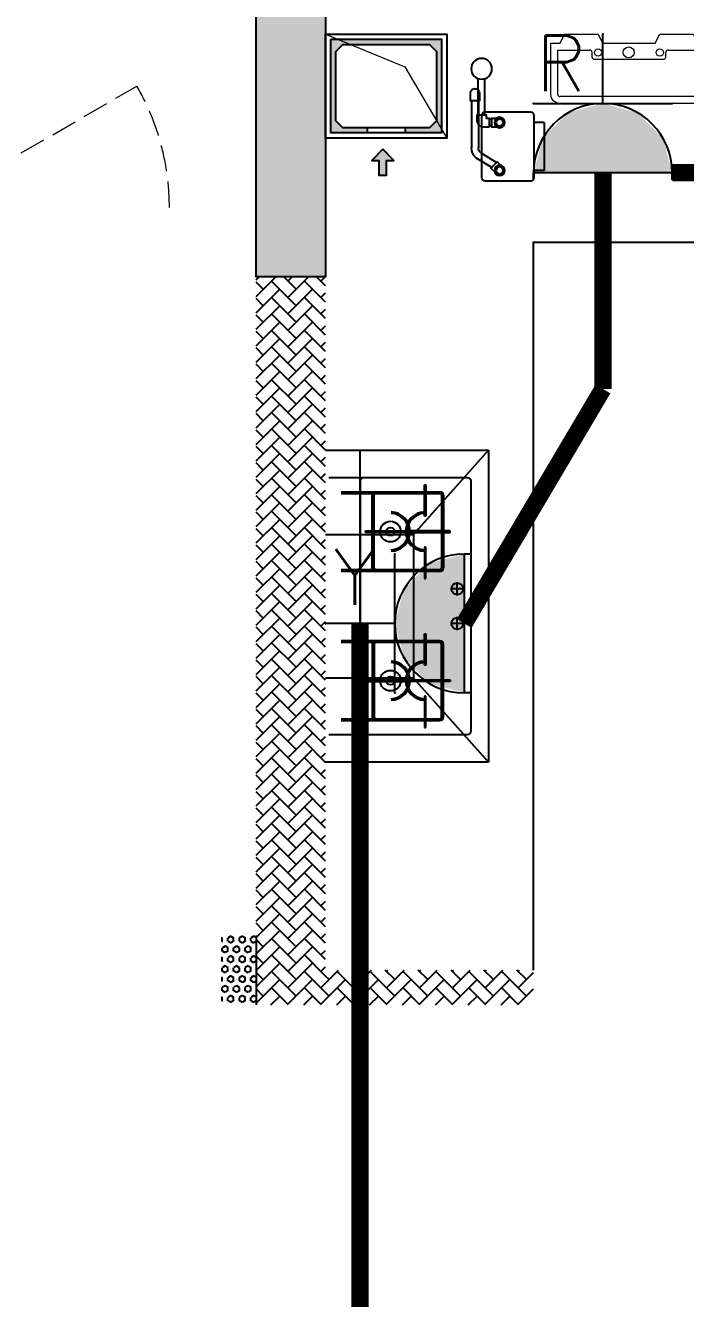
# Model space of a CAD drawing. Extents: x 3002737 to 4077523, y -995787 to -7267.
# Drawn here: x 3614789 to 3616692, y -801416 to -797744 of the extents above; entities that cross this region are included whole.
import ezdxf
from ezdxf.enums import TextEntityAlignment as Align

# ---------------------------------------------------------------- set-up
doc = ezdxf.new("R2010")
doc.units = 0
doc.header["$LTSCALE"] = 1000
doc.header["$MEASUREMENT"] = 0
doc.linetypes.add('DASH', pattern=[0.35, 0.25, -0.1])
doc.layers.get('0').update_dxf_attribs({"linetype": 'CONTINUOUS'})
for name, color, linetype in [('!!电气', 1, 'CONTINUOUS'), ('AH-FURNITURE', 1, 'CONTINUOUS'), ('COLU', 7, 'CONTINUOUS'), ('EQUIP-插座', 3, 'CONTINUOUS'), ('LVTRY', 252, 'CONTINUOUS'), ('S-砼墙填充', 251, 'CONTINUOUS'), ('WIRE-照明', 2, 'CONTINUOUS'), ('保温', 6, 'CONTINUOUS'), ('建筑-排气道', 252, 'CONTINUOUS')]:
    doc.layers.add(name, color=color, linetype=linetype)
for name, color, linetype, lineweight in [('PUB_HATCH', 8, 'CONTINUOUS', 9), ('WINDOW', 146, 'CONTINUOUS', 20), ('平面-空调预留孔', 252, 'CONTINUOUS', 15), ('立面-洞口示意', 252, 'CONTINUOUS', 13)]:
    doc.layers.add(name, color=color, linetype=linetype, lineweight=lineweight)
doc.styles.add('_TEL_DIM', font='SIMPLEX', dxfattribs={"width": 0.8, "height": 3.5, "bigfont": 'HZTXT'})
doc.styles.add('DIM_FONT', font='SIMPLEX', dxfattribs={"width": 0.7, "bigfont": 'GBCBIG'})
pattern_1 = [(45, (0, 0), (0, 47.41575231924514), [100.584, -33.528]), (135, (23.70786, 23.70786), (3.05311331771918e-15, 47.41575231924513), [100.584, -33.528])]

# ---------------------------------------------------------------- blocks, each defined once
blk = doc.blocks.new('A$C60D053AF')
at = {"layer": 'AH-FURNITURE', "color": 8}
for p, q in [((192.50000075961, -70.99998518347275), (327.5735938884318, -70.99998518347275)), ((232.5000007597264, -89.99999966996256), (128.2842720070621, -89.99999966996256)), ((232.5000007597264, -109.9999996698461), (128.2842720075278, -109.9999996699626)), ((192.50000075961, -90.99998518347275), (327.5735938884318, -90.99998518347275)), ((341.7157295121578, -96.85784955974668), (370.0190303710988, -143.1611504186876)), ((355.8578651358839, -82.71571393602062), (384.1611659948248, -129.0190147949615)), ((245.0000007597264, -129.4999851834727), (245.0000007597264, -122.4999996698461)), ((265.0000007597264, -129.4999851834727), (265.0000007597264, -122.4999996698461)), ((255.0000007597264, -280.9999851834727), (255.0000007597264, -250.9999851834727)), ((393.0000007597264, -280.9999851834727), (393.0000007597264, -250.9999851834727)), ((255.0000007597264, -280.9999851834727), (393.0000007597264, -280.9999851834727))]:
    blk.add_line(p, q, dxfattribs=at)
for points in [[(170.00000075961, -67.99998518347275, 1), (170.00000075961, -93.99998518358916), (192.50000075961, -93.99998518347275), (192.50000075961, -67.99998518347275)], [(234.0000007597264, -250.9999851834727), (414.0000007597264, -250.9999851834727, 0.4142135623730951), (424.0000007597264, -240.9999851834727), (424.0000007597264, -110.9999851834727, 0.4142135623730951), (414.0000007597264, -100.9999851834727), (234.0000007597264, -100.9999851834727, 0.4142135623730951), (224.0000007597264, -110.9999851834727), (224.0000007597264, -240.9999851834727, 0.4142135623730951)], [(268.0000007597264, -122.4999996698461), (268.0000007597264, -106.9999996698461, 0.4142135623724265), (248.0000007597264, -86.99999966984615), (232.5000007597264, -86.99999966984615), (232.50000075961, -112.9999996698461), (242.0000007597264, -112.9999996698461), (242.0000007597264, -122.4999996698461)], [(242.0000007597264, -151.9999851834727, 1), (268.0000007597264, -151.9999851834727), (268.0000007597264, -129.4999851834727), (242.0000007597264, -129.4999851834727)], [(383.8076126043452, -161.1923733388539, 1), (402.192388915224, -142.8075970279751), (386.2824863384012, -126.8976944513852), (367.8977100276388, -145.282470762264)]]:
    blk.add_lwpolyline(points, format="xyb", close=True, dxfattribs=at)
for centre, radius in [((100.0000007598428, -99.99999967066105), 30), ((255.0000007597264, -151.9999851834727), 15), ((255.0000007597264, -151.9999851834727), 10), ((393.0000007597264, -151.9999851834727), 15), ((393.0000007597264, -151.9999851834727), 10)]:
    blk.add_circle(centre, radius, dxfattribs=at)
for radius in [40, 20]:
    blk.add_arc((327.5735938884318, -110.9999851834727), radius, 45, 90, dxfattribs=at)
blk = doc.blocks.new('GDGDGRD')
at = {"layer": 'S-砼墙填充'}
h = blk.add_hatch(color=252, dxfattribs=at)
h.dxf.hatch_style = 1
h.paths.add_polyline_path([(436416.5562367239, 295815.3630997267), (436416.5562367239, 295615.3630997267), (436416.5562379104, 294915.3631572557), (436216.5562379104, 294915.3631572557), (436216.5562367239, 295815.3630997267)])
at = {"layer": 'COLU', "color": 252}
blk.add_lwpolyline([(436416.5562367239, 295815.3630997267), (436416.5562367239, 295615.3630997267), (436416.5562367239, 295615.3630997267), (436416.5562379104, 294915.3631572557), (436216.5562379104, 294915.3631572557), (436216.5562367239, 295815.3630997267)], close=True, dxfattribs=at)
blk = doc.blocks.new('A-Kitchen-7')
at = {"layer": 'LVTRY'}
for p, q in [((-518.6581278588565, 779.725278688129), (-7.244008776673581, 834.3051076843403)), ((-7.244008776673581, 834.3051076843403), (-3.585880917788018, 810.5855355854728)), ((-3.585880917788018, 810.5855355854728), (-515, 756.005706589378)), ((-29.12075551546877, 766.9560861630598), (-35.20590834700852, 806.4126680237241)), ((-515, 756.005706589378), (-518.6581278588565, 779.725278688129)), ((515, 756.005706589378), (-515, 756.005706589378)), ((-515, 756.005706589378), (-515, 40)), ((-485.6368437646597, 760.5342107040924), (-484.9384396369278, 756.005706589378)), ((-29.12075551543967, 766.9560861630598), (-112.0975807690556, 756.005706589378)), ((515, 780), (-5.820766091346741e-11, 780)), ((0, 756.005706589378), (-5.820766091346741e-11, 780)), ((515, 756.005706589378), (515, 780)), ((515, 40), (515, 756.005706589378)), ((-515, 40), (515, 40))]:
    blk.add_line(p, q, dxfattribs=at)
blk.add_lwpolyline([(-468.9430810984049, 40), (-468.9430810984049, 0), (468.9430810984049, 0), (468.9430810984632, 40)], close=True, dxfattribs=at)
blk = doc.blocks.new('rtyg7uyhg')
at = {"layer": 'LVTRY'}
for p, q in [((194234.6213208837, 45488.79502889935), (193620.9849572473, 45488.79513816872)), ((193590.3031336021, 45458.1133254503), (193590.3030643982, 45069.47696181395)), ((193896.3984467548, 45429.87059594441), (193857.5823896687, 45326.26016876537)), ((193925.7802168131, 45440.40881343969), (193940.0533153456, 45432.16822680717)), ((194265.3030643982, 45069.47684161765), (194265.3031336021, 45458.113205254)), ((193682.3485790417, 45406.97694542356), (193887.8216881326, 45406.97690883528)), ((193875.2965560293, 45316.03289288385), (193945.6178257855, 45401.45376218002)), ((194111.8940335871, 45406.97686893496), (194173.2576699507, 45406.97685800815)), ((193620.9848935069, 45130.84059271414), (193620.9849317512, 45345.61331998683)), ((193857.5823896687, 45326.26016876537), (193875.2965560293, 45316.03289288385)), ((194009.6212953876, 45345.61325078298), (194009.6212571432, 45130.84052351015)), ((194050.5303480524, 45130.84051622554), (194050.5303862967, 45345.61324349836)), ((194234.6212953876, 45345.61321071758), (194234.6212571432, 45130.84048344476)), ((193948.2576098526, 45069.47689807355), (193682.3485189436, 45069.47694542356)), ((194173.2576098526, 45069.47685800816), (194111.893973489, 45069.47686893508)), ((193620.9848771165, 45038.79513816872), (194234.621240753, 45038.79502889935))]:
    blk.add_line(p, q, dxfattribs=at)
for centre, radius in [((193866.4394935961, 45437.65873082454), 20.45454545454545), ((193989.1667663234, 45437.6587089707), 20.45454545454545), ((194070.9849481416, 45437.65869440146), 20.45454545454545), ((193815.3030944472, 45238.22692174855), 25.56818181818182), ((194137.4621853563, 45238.2268643822), 25.56818181818182)]:
    blk.add_circle(centre, radius, dxfattribs=at)
for centre, radius, start, end in [((193620.9849517839, 45458.11331998683), 30.68181818181818, 89.99998979807194, 179.9999897972382), ((194234.6213154203, 45458.11321071746), 30.68181818181818, 359.9999897972382, 89.99998979807194), ((193915.5529409315, 45422.69466753349), 20.45454545454545, 59.99998980057491, 159.4623117970261), ((193929.8260394641, 45414.45408090108), 20.45454545454545, 320.5376677968172, 59.99998980057491), ((193682.3485681149, 45345.61330905991), 61.36363636363636, 89.99998979807194, 179.9999897972382), ((193948.2576590239, 45345.6132617099), 61.36363636363636, 359.9999897972382, 89.99998979807194), ((194111.8940226603, 45345.61323257144), 61.36363636363636, 89.99998979807194, 179.9999897972382), ((194173.2576590239, 45345.6132216445), 61.36363636363636, 359.9999897972382, 89.99998979807194), ((193682.3485298705, 45130.84058178721), 61.36363636363636, 179.9999897972382, 269.9999897980719), ((193948.2576207797, 45130.8405344372), 61.36363636363636, 269.9999897980719, 359.9999897972382), ((194111.893984416, 45130.84050529861), 61.36363636363636, 179.9999897972382, 269.9999897980719), ((194173.2576207797, 45130.84049437181), 61.36363636363636, 269.9999897980719, 359.9999897972382), ((193620.9848825799, 45069.47695635049), 30.68181818181818, 179.9999897972382, 269.9999897980719), ((194234.6212462163, 45069.47684708112), 30.68181818181818, 269.9999897980719, 359.9999897972382)]:
    blk.add_arc(centre, radius, start, end, dxfattribs=at)
at = {"layer": 'LVTRY', "style": 'DIM_FONT', "width": 0.8, "flags": 9}
for tag in ['XSIZE', 'YSIZE']:
    blk.add_attdef(tag, (193927.8031388824, 45487.7665121054), '', height=0.5, rotation=89.99998979807198, dxfattribs=at)
blk = doc.blocks.new('FRSDFDGDGDRGDR')
at = {"layer": '平面-空调预留孔', "color": 252}
for p, q in [((699618.9179923869, 775447.756135683), (699746.3179923192, 775447.756135683)), ((699746.3179923192, 775447.756135683), (699746.3179923192, 775355.3561357355)), ((699612.3179923807, 775043.9561356568), (699612.3179923807, 775441.1561356868)), ((699719.9179922946, 775342.156135743), (699719.9179922946, 775142.9561356006)), ((699726.5179923008, 775348.7561357393), (699739.7179923131, 775348.7561357393)), ((699726.5179923008, 775136.3561356043), (699739.7179923131, 775136.3561356043)), ((699746.3179923192, 775129.7561356081), (699746.3179923192, 775037.3561356605)), ((699746.3179923192, 775037.3561356605), (699618.9179923869, 775037.3561356605))]:
    blk.add_line(p, q, dxfattribs=at)
blk.add_lwpolyline([(699766.1179923377, 775166.7161355871), (699792.5179923623, 775153.5161355946), (699792.5179923623, 775057.1561356493), (699766.1179923377, 775043.9561356568), (699766.1179923377, 775017.5561356718), (699618.9179923869, 775017.5561356718, -0.4142135623730951), (699592.5179923623, 775043.9561356568), (699592.5179923623, 775441.1561356868, -0.4142135623730951), (699618.9179923869, 775467.5561356718), (699766.1179923377, 775467.5561356718), (699766.1179923377, 775441.1561356868), (699792.5179923623, 775427.9561356943), (699792.5179923623, 775331.596135749), (699766.1179923377, 775318.3961357565)], format="xyb", close=True, dxfattribs=at)
for centre, radius in [((699739.7179923131, 775331.596135749), 10.55999999400228), ((699739.7179923131, 775243.1561357992), 15.83999999100342), ((699739.7179923131, 775153.5161355946), 10.55999999400228)]:
    blk.add_circle(centre, radius, dxfattribs=at)
for centre, radius, start, end in [((699618.917992382, 775441.1561356819), 6.600000001199078, 89.99999995997936, 179.9999999533093), ((699726.5179922959, 775342.1561357381), 6.600000001199078, 89.99999995997936, 179.9999999533093), ((699739.717992318, 775355.3561357405), 6.600000001206354, 269.9999999599793, 359.9999999533093), ((699726.5179922959, 775142.9561356056), 6.600000001199078, 180.0000000400206, 270.0000000533608), ((699739.717992318, 775129.7561356032), 6.600000001206354, 4.002063966804346e-08, 90.00000005336085), ((699618.917992382, 775043.9561356618), 6.600000001199078, 180.0000000400206, 270.0000000533608)]:
    blk.add_arc(centre, radius, start, end, dxfattribs=at)
blk = doc.blocks.new('*U171')
h = blk.add_hatch(color=5)
h.set_gradient(color1=(0, 0, 255), rotation=180, tint=1)
h.paths.add_polyline_path([(3.524958103184869e-15, -2.819966482547906e-15), (-6.350000000000009, -6.349999999999992), (-6.350000000000001, -2.159000000000014), (-15, -2.158999999999999), (-14.99999999999999, 2.159000000000044), (-6.349999999999993, 2.159000000000029), (-6.349999999999985, 6.350000000000009)])
at = {"color": 0, "linetype": 'Continuous'}
blk.add_lwpolyline([(3.524958103184869e-15, -2.819966482547906e-15), (-6.350000000000009, -6.349999999999992), (-6.350000000000001, -2.159000000000014), (-15, -2.158999999999999), (-14.99999999999999, 2.159000000000044), (-6.349999999999993, 2.159000000000029), (-6.349999999999985, 6.350000000000009)], close=True, dxfattribs=at)
blk = doc.blocks.new('VXCVXVXVDXVDX')
at = {"layer": 'PUB_HATCH'}
blk.add_hatch(color=252, dxfattribs=at).paths.add_polyline_path([(436751.5694273568, 295600.3626172644), (436751.5694273568, 295330.3626172644), (436646.5694273568, 295330.3626172644), (436646.5694273568, 295345.3626172644), (436716.5694273568, 295345.3626172644), (436736.5694273568, 295365.3626172644), (436736.5694273568, 295565.3626172644), (436716.5694273568, 295585.3626172644), (436466.5694273568, 295585.3626172644), (436446.5694273568, 295565.3626172644), (436446.5694273568, 295365.3626172644), (436466.5694273568, 295345.3626172644), (436536.5694273568, 295345.3626172644), (436536.5694273568, 295330.3626172644), (436431.5694273568, 295330.3626172644), (436431.5694273568, 295600.3626172644)])
at = {"layer": 'LVTRY', "color": 252}
for p, q in [((436536.5694273568, 295345.3626172644), (436536.5694273568, 295330.3626172644)), ((436646.5694273568, 295345.3626172644), (436646.5694273568, 295330.3626172644)), ((436416.5788132118, 294415.3626137216), (436886.7882998344, 294415.3626137216)), ((436516.578813212, 293515.3626137216), (436516.578813212, 294415.3626137216)), ((436670.8481987689, 294172.406880383), (436886.7882998344, 294415.3626137216)), ((436886.7882998344, 294415.3626137216), (436886.7882998344, 293515.3626137216)), ((436826.5788132118, 294335.3626137216), (436426.5788132118, 294335.3626137218)), ((436516.578813212, 294325.3626137218), (436516.5788132122, 293605.3626137216)), ((436701.8288132122, 294225.3626137218), (436701.8288132122, 294315.3626137219)), ((436701.8288132122, 294315.3626137219), (436706.3288132122, 294315.3626137219)), ((436706.3288132122, 294315.3626137219), (436706.3288132122, 294225.3626137218)), ((436836.5788132118, 293605.3626137216), (436836.5788132118, 294325.3626137216)), ((436461.5788132118, 294295.3626137219), (436746.5788132118, 294295.3626137218)), ((436461.5788132118, 294290.3626137219), (436746.5788132118, 294290.3626137218)), ((436551.578813212, 294075.3626137218), (436551.578813212, 294285.3626137219)), ((436556.578813212, 294075.3626137218), (436556.578813212, 294285.3626137219)), ((436751.5788132118, 294285.3626137218), (436751.5788132118, 294075.3626137218)), ((436756.5788132118, 294285.3626137218), (436756.5788132118, 294075.3626137218)), ((436706.3288132122, 294225.3626137218), (436701.8288132122, 294225.3626137218)), ((436416.5788132118, 294172.406880383), (436670.8481987689, 294172.406880383)), ((436516.578813212, 293757.3083375058), (436516.578813212, 294172.406880383)), ((436531.5788132122, 294182.612613722), (436659.0788132122, 294182.612613722)), ((436531.5788132122, 294178.112613722), (436531.5788132122, 294182.612613722)), ((436659.0788132122, 294178.112613722), (436531.5788132122, 294178.112613722)), ((436776.5788132115, 294182.612613722), (436649.0788132115, 294182.612613722)), ((436649.0788132115, 294182.612613722), (436649.0788132115, 294178.112613722)), ((436649.0788132115, 294178.112613722), (436776.5788132115, 294178.112613722)), ((436659.0788132122, 294182.612613722), (436659.0788132122, 294178.112613722)), ((436670.8481987689, 294172.406880383), (436670.8481987689, 293757.3083375058)), ((436776.5788132115, 294178.112613722), (436776.5788132115, 294182.612613722)), ((436706.3288132122, 294135.3626137218), (436701.8288132122, 294135.3626137218)), ((436701.8288132122, 294135.3626137218), (436701.8288132122, 294045.3626137216)), ((436706.3288132122, 294045.3626137216), (436706.3288132122, 294135.3626137218)), ((436746.5788132118, 294070.3626137218), (436461.5788132118, 294070.3626137218)), ((436746.5788132118, 294065.3626137218), (436461.5788132118, 294065.3626137218)), ((436701.8288132122, 294045.3626137216), (436706.3288132122, 294045.3626137216)), ((436815.9756168248, 294015.3626137216), (436777.1820095973, 294015.3626137216)), ((436796.5788132118, 293995.9658101086), (436796.5788132118, 294034.7594173361)), ((436796.5788132118, 293895.9658101086), (436796.5788132118, 293934.7594173361)), ((436815.9756168248, 293915.3626137216), (436777.1820095973, 293915.3626137216)), ((436746.5788132118, 293865.3626137216), (436461.5788132118, 293865.3626137216)), ((436746.5788132118, 293860.3626137216), (436461.5788132118, 293860.3626137216)), ((436701.8288132122, 293795.3626137216), (436701.8288132122, 293885.3626137216)), ((436701.8288132122, 293885.3626137216), (436706.3288132122, 293885.3626137216)), ((436706.3288132122, 293885.3626137216), (436706.3288132122, 293795.3626137216)), ((436551.578813212, 293855.3626137216), (436551.578813212, 293645.3626137215)), ((436556.578813212, 293855.3626137216), (436556.578813212, 293645.3626137215)), ((436751.5788132118, 293645.3626137216), (436751.5788132118, 293855.3626137216)), ((436756.5788132118, 293645.3626137216), (436756.5788132118, 293855.3626137216)), ((436706.3288132122, 293795.3626137216), (436701.8288132122, 293795.3626137216)), ((436670.8481987689, 293757.3083375058), (436416.5788132118, 293757.3083375058)), ((436659.0788132122, 293752.6126137214), (436531.5788132122, 293752.6126137214)), ((436531.5788132122, 293752.6126137214), (436531.5788132122, 293748.1126137214)), ((436531.5788132122, 293748.1126137214), (436659.0788132122, 293748.1126137214)), ((436649.0788132115, 293748.1126137214), (436649.0788132115, 293752.6126137214)), ((436649.0788132115, 293752.6126137214), (436776.5788132115, 293752.6126137214)), ((436776.5788132115, 293748.1126137214), (436649.0788132115, 293748.1126137214)), ((436659.0788132122, 293748.1126137214), (436659.0788132122, 293752.6126137214)), ((436886.7882998344, 293515.3626137216), (436670.8481987689, 293757.3083375058)), ((436776.5788132115, 293752.6126137214), (436776.5788132115, 293748.1126137214)), ((436706.3288132122, 293705.3626137216), (436701.8288132122, 293705.3626137216)), ((436701.8288132122, 293705.3626137216), (436701.8288132122, 293615.3626137216)), ((436706.3288132122, 293615.3626137216), (436706.3288132122, 293705.3626137216)), ((436461.5788132118, 293640.3626137215), (436746.5788132118, 293640.3626137216)), ((436461.5788132118, 293635.3626137215), (436746.5788132118, 293635.3626137216)), ((436701.8288132122, 293615.3626137216), (436706.3288132122, 293615.3626137216)), ((436426.578813212, 293595.3626137216), (436826.5788132118, 293595.3626137216)), ((436886.7882998344, 293515.3626137216), (436416.5788132118, 293515.3626137216))]:
    blk.add_line(p, q, dxfattribs=at)
for points in [[(436416.5694273568, 295615.3626172644), (436766.5694273568, 295615.3626172644), (436766.5694273568, 295315.3626172644), (436416.5694273568, 295315.3626172644)], [(436431.5694273568, 295600.3626172644), (436751.5694273568, 295600.3626172644), (436751.5694273568, 295330.3626172644), (436431.5694273568, 295330.3626172644)], [(436716.5694273568, 295345.3626172644), (436466.5694273568, 295345.3626172644), (436446.5694273568, 295365.3626172644), (436446.5694273568, 295565.3626172644), (436466.5694273568, 295585.3626172644), (436716.5694273568, 295585.3626172644), (436736.5694273568, 295565.3626172644), (436736.5694273568, 295365.3626172644), (436716.5694273568, 295345.3626172644)]]:
    blk.add_lwpolyline(points, close=True, dxfattribs=at)
blk.add_lwpolyline([(437016.5794646026, 292915.3634144634), (437016.5779587863, 295015.3630851463), (438516.5701812393, 295015.3630842563), (438516.5701812393, 293789.3634144615)], dxfattribs=at)
for centre, radius in [((436604.0788132118, 294180.3626137218), 29.7), ((436604.0788132118, 294180.3626137218), 11.7), ((436796.5788132118, 294015.3626137216), 16.99680361435897), ((436796.5788132118, 293915.3626137216), 16.99680361435897), ((436604.0788132118, 293750.3626137216), 29.7), ((436604.0788132118, 293750.3626137216), 11.7)]:
    blk.add_circle(centre, radius, dxfattribs=at)
for centre, radius, start, end in [((436526.578813212, 294325.3626137218), 10, 90, 180), ((436826.5788132118, 294325.3626137216), 10, 7.016709298534877e-15, 90), ((436561.578813212, 294285.3626137219), 10, 90, 180), ((436561.578813212, 294285.3626137219), 5, 90, 180), ((436746.5788132118, 294285.3626137218), 10, 7.016709298534877e-15, 90), ((436746.5788132118, 294285.3626137218), 5, 7.016709298534877e-15, 90), ((436604.0788132118, 294180.3626137218), 56.7, 2.274239184344274, 87.72576081585402), ((436604.0788132118, 294180.3626137218), 52.2, 2.470411041799992, 87.52958895835616), ((436704.078813212, 294180.3626137218), 56.7, 92.27423918414597, 177.7257608156557), ((436704.078813212, 294180.3626137218), 52.2, 92.47041104164384, 177.5295889582), ((436604.0788132118, 294180.3626137218), 56.7, 272.274239184146, 357.7257608156558), ((436604.0788132118, 294180.3626137218), 52.2, 272.4704110416438, 357.5295889582), ((436704.078813212, 294180.3626137218), 56.7, 182.2742391843443, 267.725760815854), ((436704.078813212, 294180.3626137218), 52.2, 182.4704110418, 267.5295889583562), ((436561.578813212, 294075.3626137218), 10, 180, 270), ((436561.578813212, 294075.3626137218), 5, 180, 270), ((436746.5788132118, 294075.3626137218), 5, 270, 7.016709298534877e-15), ((436746.5788132118, 294075.3626137218), 10, 270, 7.016709298534877e-15), ((436561.578813212, 293855.3626137216), 10, 90, 180), ((436561.578813212, 293855.3626137216), 5, 90, 180), ((436746.5788132118, 293855.3626137216), 10, 7.016709298534877e-15, 90), ((436746.5788132118, 293855.3626137216), 5, 7.016709298534877e-15, 90), ((436604.0788132118, 293750.3626137216), 56.7, 2.274239184344274, 87.72576081585402), ((436604.0788132118, 293750.3626137216), 52.2, 2.470411041799992, 87.52958895835616), ((436704.078813212, 293750.3626137216), 56.7, 92.27423918414597, 177.7257608156557), ((436704.078813212, 293750.3626137216), 52.2, 92.47041104164384, 177.5295889582), ((436604.0788132118, 293750.3626137216), 56.7, 272.274239184146, 357.7257608156558), ((436604.0788132118, 293750.3626137216), 52.2, 272.4704110416438, 357.5295889582), ((436704.078813212, 293750.3626137216), 56.7, 182.2742391843443, 267.725760815854), ((436704.078813212, 293750.3626137216), 52.2, 182.4704110418, 267.5295889583562), ((436561.578813212, 293645.3626137215), 10, 180, 270), ((436561.578813212, 293645.3626137215), 5, 180, 270), ((436746.5788132118, 293645.3626137216), 5, 270, 7.016709298534877e-15), ((436746.5788132118, 293645.3626137216), 10, 270, 7.016709298534877e-15), ((436526.5788132122, 293605.3626137216), 10, 180, 270), ((436826.5788132118, 293605.3626137216), 10, 270, 7.016709298534877e-15)]:
    blk.add_arc(centre, radius, start, end, dxfattribs=at)
at = {"layer": '立面-洞口示意', "color": 252}
blk.add_lwpolyline([(436416.5694273568, 295615.3626172644), (436645.121364471, 295521.4132340075), (436766.5694273568, 295315.3626172644)], dxfattribs=at)
at = {"color": 252, "rotation": 90}
blk.add_blockref('FRSDFDGDGDRGDR', (1212534.134853216, -404177.1549065949), dxfattribs=at)
at = {"color": 252, "xscale": -1}
blk.add_blockref('rtyg7uyhg', (632006.8818456081, 250026.5681428527), dxfattribs=at)
at = {"layer": 'LVTRY', "color": 252, "extrusion": (0, 0, -1), "xscale": -0.7999999999883585, "yscale": 0.7999999999883585, "zscale": -0.7999999999883585, "rotation": 270}
blk.add_blockref('A-Kitchen-7', (-439116.570181246, 293377.3634144608), dxfattribs=at)
at = {"layer": '建筑-排气道', "color": 252, "extrusion": (0, 0, -1), "xscale": 5, "yscale": 5, "zscale": -5, "rotation": 90}
blk.add_blockref('*U171', (-436581.666374882, 295283.0503464902), dxfattribs=at)
blk = doc.blocks.new('VXVXVXDVXDVXVDX')
at = {"layer": '保温', "linetype": 'ByBlock', "ltscale": 10}
h = blk.add_hatch(dxfattribs=at)
h.set_pattern_fill('AR-HBONE', color=251, scale=55)
h.set_pattern_definition(pattern_1)
h.paths.add_polyline_path([(436416.5558995031, 294915.3631572535), (436216.5779397453, 294915.3631572578), (436216.5779792742, 292815.3647226786), (436416.5559390341, 292815.2059150265)])
at = {"layer": '保温', "linetype": 'Continuous', "ltscale": 10}
h = blk.add_hatch(dxfattribs=at)
h.set_pattern_fill('HEX', color=251, scale=10, angle=90, style=0)
h.set_pattern_definition([(90, (0, 0), (-16.49778, 1.010197673501861e-15), [9.525, -19.05]), (210, (0, 0), (8.248889999999996, -14.28749658604684), [9.525, -19.05]), (150, (5.83238038093927e-16, 9.525), (-8.248890000000003, -14.28749658604684), [9.525, -19.05])])
h.paths.add_polyline_path([(436216.5779792472, 292815.363310201), (436216.5779383072, 293015.3616735953), (436116.5779383073, 293015.3622759249), (436116.5779792473, 292815.3639125307)])
at = {"layer": '保温', "linetype": 'ByBlock', "ltscale": 10}
h = blk.add_hatch(dxfattribs=at)
h.set_pattern_fill('AR-HBONE', color=251, scale=55)
h.set_pattern_definition(pattern_1)
h.paths.add_polyline_path([(437016.5794850799, 292815.3639125307), (437016.5794646212, 292915.3630901581), (436416.577958781, 292915.3630820104), (436416.5779792398, 292815.3639043829)])
at = {"layer": '保温', "color": 251, "linetype": 'ByBlock', "ltscale": 10}
blk.add_line((436216.5779587697, 293015.3630860929), (436216.5779587689, 292815.3630860727), dxfattribs=at)
blk = doc.blocks.new('A$C100F5A36')
at = {"layer": 'WINDOW', "color": 252, "linetype": 'DASH', "ltscale": 0.3}
blk.add_lwpolyline([(26452.26025732933, -10382.34797059046), (27058.70163810719, -10032.36894944054, -0.1315257860348975), (27152.44346229592, -10382.12966113328)], format="xyb", dxfattribs=at)
at = {"color": 252}
for name in ['GDGDGRD', 'VXVXVXDVXDVXVDX', 'VXCVXVXVDXVDX']:
    blk.add_blockref(name, (-408814.112811693, -305497.7630110036), dxfattribs=at)
at = {"color": 252, "xscale": -1, "rotation": 89.99999999929328}
blk.add_blockref('A$C60D053AF', (27952.4566156636, -9882.399925189791), dxfattribs=at)
blk = doc.blocks.new('$equip$00001764')
for p, q in [((-0.5, 1.049999999999272), (-0.5, 1)), ((0.5, 1.049999999999272), (0.5, 1)), ((-0.5, 1), (0.5, 1)), ((0.5, 0.5), (-0.5, 0.5)), ((0, 0.5), (0, 0))]:
    blk.add_line(p, q)
blk.add_arc((0, 1), 0.500000000000025, 180, 0)
for p in [(-0.5, 0.5), (0.5, 0.5), (0, 0)]:
    blk.add_point(p)
for points in [[(0.4330127018911298, 0.75), (-0.4330127018911298, 0.75), (0.5, 1), (-0.5, 1)], [(0.25, 0.5669872981052322), (-0.25, 0.5669872981052322), (0.4330127018911298, 0.75), (-0.4330127018911298, 0.75)], [(0, 0.5), (0, 0.5), (0.25, 0.5669872981052322), (-0.25, 0.5669872981052322)]]:
    blk.add_solid(points)
at = {"color": 7, "style": '_TEL_DIM'}
blk.add_attdef('$TEXT$', text='', height=0.4, dxfattribs=at).set_placement((0.3030595533709857, 0.2110205339395179), align=Align.MIDDLE_CENTER)
at = {"color": 7, "style": '_TEL_DIM', "flags": 1}
blk.add_attdef('A', text='', height=2e-05, dxfattribs=at).set_placement((0, 0), align=Align.MIDDLE_CENTER)

msp = doc.modelspace()

# ---------------------------------------------------------------- block references
at = {"layer": '!!电气'}
msp.add_blockref('A$C100F5A36', (3588051.791772626, -787886.5741692535), dxfattribs=at)

# ---------------------------------------------------------------- next in the draw order: linework, layer by layer
at = {"layer": 'WIRE-照明', "color": 2, "linetype": 'Continuous', "const_width": 50}
for points in [[(3616454.254952437, -798168.9740944065), (3616454.254952437, -798792.5465131616)], [(3616654.254952437, -798168.9740944065), (3617954.257673678, -798168.9740944337)], [(3616454.254952437, -798792.5465131616), (3616054.256919855, -799468.97641965)], [(3615754.256919855, -799468.9764196458), (3615754.257353439, -802054.7769458517)]]:
    msp.add_lwpolyline(points, dxfattribs=at)

# ---------------------------------------------------------------- next in the draw order: block references
at = {"layer": 'EQUIP-插座', "color": 2}
ref = msp.add_blockref('$equip$00001764', (3616454.254952437, -797768.9740944065), dxfattribs=dict(at, xscale=400, yscale=400, zscale=400, rotation=180))
ref.add_attrib('$TEXT$', 'R', dxfattribs={"layer": '0', "color": 7, "height": 160, "style": '_TEL_DIM'}).set_placement((3616333.031131087, -797853.3823079823), align=Align.MIDDLE_CENTER)
ref = msp.add_blockref('$equip$00001764', (3615654.256919855, -799468.9764196447), dxfattribs=dict(at, xscale=400, yscale=400, zscale=400, rotation=269.999999999236))
ref.add_attrib('$TEXT$', 'Y', dxfattribs={"layer": '0', "color": 7, "height": 160, "style": '_TEL_DIM'}).set_placement((3615738.665133427, -799334.839738287), align=Align.MIDDLE_CENTER)

doc.saveas('drawing.dxf')
